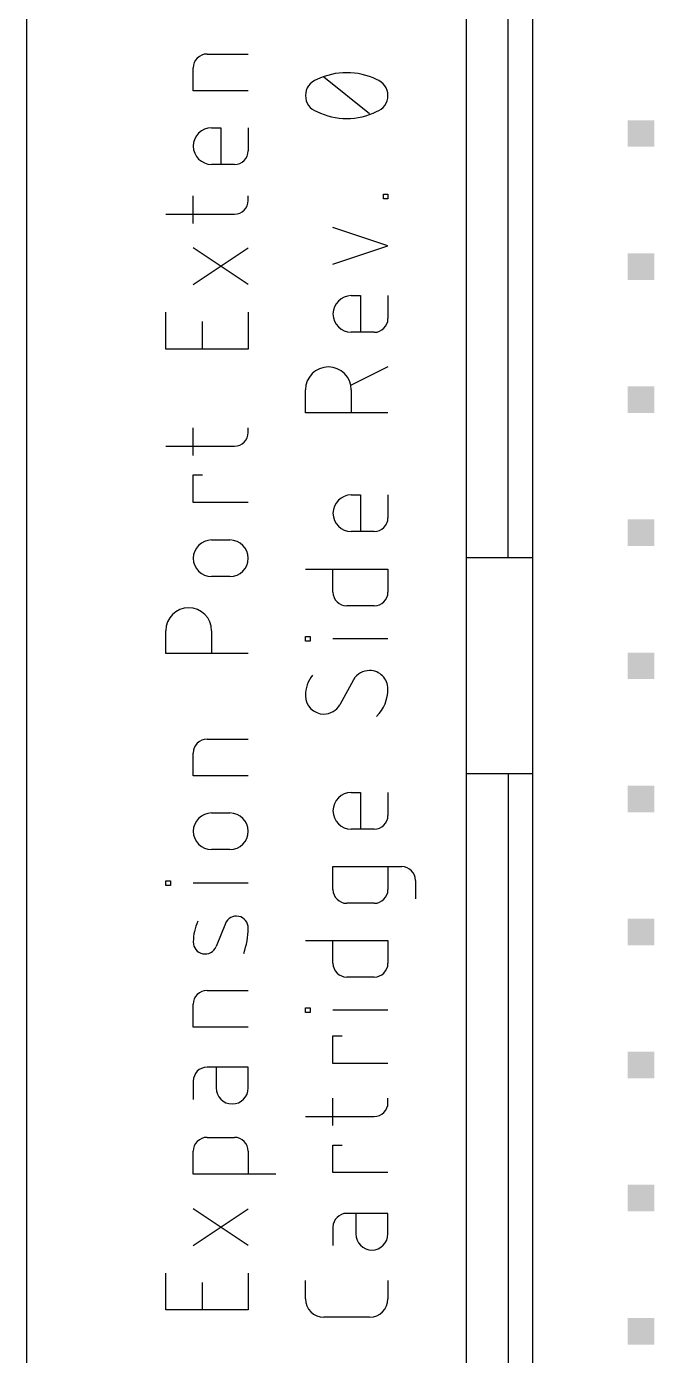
# Model space of a CAD drawing. Extents: x 0 to 55, y -3 to 100.
# Drawn here: x 0 to 11.98, y 22.84 to 48.2 of the extents above; entities that cross this region are included whole.
import ezdxf

# ---------------------------------------------------------------- set-up
doc = ezdxf.new("R2010")
doc.units = 0
doc.layers.add('20', color=30, linetype='CONTINUOUS')
doc.layers.add('21', color=253, linetype='CONTINUOUS')

# ---------------------------------------------------------------- blocks, each defined once
blk = doc.blocks.new('RECT')
blk.add_solid([(-0.5, -0.5), (0.5, -0.5), (-0.5, 0.5), (0.5, 0.5)])

msp = doc.modelspace()

# ---------------------------------------------------------------- linework, layer by layer
at = {"layer": '20'}
msp.add_line((0, 72), (0, 0), dxfattribs=at)
at = {"layer": '21'}
for p, q in [((9.6662, 38.0638), (9.6662, 70.29)), ((9.19, 38.0638), (9.19, 66.48)), ((8.3962, 38.0638), (8.3962, 65.6863)), ((3.444, 47.6766), (4.2314, 47.6766)), ((3.1815, 46.9767), (3.1815, 47.4141)), ((6.5484, 46.5338), (5.6736, 47.2337)), ((4.2314, 46.9767), (3.1815, 46.9767)), ((3.5315, 46.2698), (3.7065, 46.2698)), ((3.7065, 46.2698), (3.7065, 45.5699)), ((4.2314, 46.2698), (4.2314, 45.8324)), ((3.9689, 45.5699), (3.5315, 45.5699)), ((3.1815, 44.445), (3.1815, 44.9699)), ((4.2314, 44.8824), (4.2314, 44.9699)), ((6.8109, 44.9122), (6.8109, 44.9997)), ((6.8109, 44.9997), (6.8984, 44.9997)), ((6.8984, 44.9122), (6.8109, 44.9122)), ((6.8984, 44.9997), (6.8984, 44.9122)), ((2.6566, 44.62), (3.9689, 44.62)), ((6.8984, 44.018), (5.8485, 44.368)), ((4.2314, 43.2773), (3.1815, 43.9772)), ((3.1815, 43.2773), (4.2314, 43.9772)), ((5.8485, 43.6681), (6.8984, 44.018)), ((6.1985, 43.0654), (6.3735, 43.0654)), ((6.3735, 43.0654), (6.3735, 42.3655)), ((6.8984, 43.0654), (6.8984, 42.6279)), ((2.6566, 42.0471), (2.6566, 42.747)), ((4.2314, 42.747), (4.2314, 42.0471)), ((3.3565, 42.0471), (3.3565, 42.5721)), ((6.6359, 42.3655), (6.1985, 42.3655)), ((4.2314, 42.0471), (2.6566, 42.0471)), ((6.8984, 41.705), (6.1985, 41.355)), ((5.3236, 40.8301), (5.3236, 41.2675)), ((6.1985, 41.2675), (6.1985, 40.8301)), ((6.8984, 40.8301), (5.3236, 40.8301)), ((3.1815, 40.0162), (3.1815, 40.5411)), ((4.2314, 40.4536), (4.2314, 40.5411)), ((2.6566, 40.1911), (3.9689, 40.1911)), ((3.1815, 39.1192), (3.1815, 39.6441)), ((3.1815, 39.6441), (3.3565, 39.6441)), ((4.2314, 39.1192), (3.1815, 39.1192)), ((6.1985, 39.2618), (6.3735, 39.2618)), ((6.3735, 39.2618), (6.3735, 38.5619)), ((6.8984, 39.2618), (6.8984, 38.8244)), ((6.6359, 38.5619), (6.1985, 38.5619)), ((3.5315, 38.4021), (3.8814, 38.4021)), ((8.3962, 33.9362), (8.3962, 38.0638)), ((9.19, 38.0638), (8.3962, 38.0638)), ((9.6662, 38.0638), (9.19, 38.0638)), ((9.6662, 33.9362), (9.6662, 38.0638)), ((5.3236, 37.8462), (6.8984, 37.8462)), ((5.8485, 37.4087), (5.8485, 37.8462)), ((6.8984, 37.8462), (6.8984, 37.4087)), ((3.8814, 37.7022), (3.5315, 37.7022)), ((6.6359, 37.1463), (6.111, 37.1463)), ((2.6566, 36.2333), (2.6566, 36.6707)), ((3.5315, 36.6707), (3.5315, 36.2333)), ((5.3236, 36.4713), (5.3236, 36.5588)), ((5.3236, 36.5588), (5.4111, 36.5588)), ((5.4111, 36.5588), (5.4111, 36.4713)), ((5.4111, 36.4713), (5.3236, 36.4713)), ((6.8984, 36.5151), (5.8485, 36.5151)), ((4.2314, 36.2333), (2.6566, 36.2333)), ((6.2422, 35.7354), (5.9798, 35.2543)), ((3.444, 34.5985), (4.2314, 34.5985)), ((3.1815, 33.8986), (3.1815, 34.336)), ((4.2314, 33.8986), (3.1815, 33.8986)), ((8.3962, 0.44), (8.3962, 33.9362)), ((9.19, 33.9362), (8.3962, 33.9362)), ((9.6662, 33.9362), (9.19, 33.9362)), ((9.19, 33.9362), (9.19, 1.2337)), ((9.6662, 1.71), (9.6662, 33.9362)), ((6.1985, 33.5825), (6.3735, 33.5825)), ((6.3735, 33.5825), (6.3735, 32.8826)), ((6.8984, 33.5825), (6.8984, 33.145)), ((3.5315, 33.1917), (3.8814, 33.1917)), ((6.6359, 32.8826), (6.1985, 32.8826)), ((3.8814, 32.4918), (3.5315, 32.4918)), ((5.8485, 31.7294), (5.8485, 32.1668)), ((5.8485, 32.1668), (7.1609, 32.1668)), ((6.8984, 32.1668), (6.8984, 31.7294)), ((2.6566, 31.808), (2.6566, 31.8955)), ((2.6566, 31.8955), (2.7441, 31.8955)), ((2.7441, 31.808), (2.6566, 31.808)), ((2.7441, 31.8955), (2.7441, 31.808)), ((4.2314, 31.8517), (3.1815, 31.8517)), ((7.4233, 31.9044), (7.4233, 31.5544)), ((6.6359, 31.4669), (6.111, 31.4669)), ((3.794, 31.0805), (3.619, 30.643)), ((5.3236, 30.76), (6.8984, 30.76)), ((5.8485, 30.3226), (5.8485, 30.76)), ((6.8984, 30.76), (6.8984, 30.3226)), ((6.6359, 30.0601), (6.111, 30.0601)), ((3.444, 29.8049), (4.2314, 29.8049)), ((3.1815, 29.105), (3.1815, 29.5425)), ((5.3236, 29.3852), (5.3236, 29.4727)), ((5.3236, 29.4727), (5.4111, 29.4727)), ((5.4111, 29.4727), (5.4111, 29.3852)), ((6.8984, 29.4289), (5.8485, 29.4289)), ((5.4111, 29.3852), (5.3236, 29.3852)), ((4.2314, 29.105), (3.1815, 29.105)), ((5.8485, 28.4118), (5.8485, 28.9367)), ((5.8485, 28.9367), (6.0235, 28.9367)), ((6.8984, 28.4118), (5.8485, 28.4118)), ((4.2314, 28.3372), (3.444, 28.3372)), ((3.619, 28.3372), (3.619, 27.9435)), ((4.2314, 27.9435), (4.2314, 28.3372)), ((3.1815, 28.0747), (3.1815, 27.7248)), ((5.8485, 27.2246), (5.8485, 27.7495)), ((6.8984, 27.6621), (6.8984, 27.7495)), ((5.3236, 27.3996), (6.6359, 27.3996)), ((3.444, 27.0001), (3.9689, 27.0001)), ((3.1815, 26.3002), (3.1815, 26.7376)), ((4.2314, 26.7376), (4.2314, 26.3002)), ((5.8485, 26.3277), (5.8485, 26.8526)), ((5.8485, 26.8526), (6.0235, 26.8526)), ((4.7563, 26.3002), (3.1815, 26.3002)), ((6.8984, 26.3277), (5.8485, 26.3277)), ((4.2314, 24.9367), (3.1815, 25.6366)), ((3.1815, 24.9367), (4.2314, 25.6366)), ((6.8984, 25.5496), (6.111, 25.5496)), ((6.286, 25.5496), (6.286, 25.1559)), ((6.8984, 25.1559), (6.8984, 25.5496)), ((5.8485, 25.2872), (5.8485, 24.9372)), ((2.6566, 23.7065), (2.6566, 24.4064)), ((4.2314, 24.4064), (4.2314, 23.7065)), ((3.3565, 23.7065), (3.3565, 24.2314)), ((5.3236, 23.9178), (5.3236, 24.2678)), ((6.8984, 24.2678), (6.8984, 23.9178)), ((4.2314, 23.7065), (2.6566, 23.7065)), ((6.5484, 23.5679), (5.6736, 23.5679))]:
    msp.add_line(p, q, dxfattribs=at)
for centre, radius, start, end in [((3.444, 47.4141), 0.2625, 89.9993, 180), ((5.6473, 46.8838), 0.3237, 108.9235, 180.0002), ((6.111, 46.0235), 1.2977, 90, 115.9895), ((6.111, 46.0235), 1.2977, 64.0105, 90.0001), ((6.5747, 46.8838), 0.3237, 360, 71.0756), ((5.6473, 46.8838), 0.3237, 180, 251.0758), ((6.5747, 46.8838), 0.3237, 288.9251, 359.9999), ((6.111, 47.7441), 1.2978, 244.0111, 270), ((6.111, 47.7441), 1.2978, 269.9999, 295.9889), ((3.5315, 45.9198), 0.35, 90, 270), ((3.9689, 45.8324), 0.2625, 270.0007, 0), ((3.9689, 44.8824), 0.2625, 270, 0.0007), ((6.1985, 42.7154), 0.35, 90, 270), ((6.6359, 42.6279), 0.2625, 270.0007, 0), ((5.761, 41.2675), 0.4374, 0, 180), ((3.9689, 40.4536), 0.2625, 270, 0.0007), ((6.1985, 38.9118), 0.35, 90, 270), ((6.6359, 38.8244), 0.2625, 270.0007, 0), ((3.5315, 38.0521), 0.35, 90, 270), ((3.8814, 38.0521), 0.35, 270, 90), ((6.111, 37.4087), 0.2625, 180, 270), ((6.6359, 37.4087), 0.2625, 270.0007, 0), ((3.094, 36.6707), 0.4374, 0, 180), ((5.9798, 35.4292), 0.6562, 143.1298, 180), ((6.5484, 35.555), 0.3554, 90.0002, 149.4895), ((6.5484, 35.5605), 0.35, 359.9995, 90), ((6.1591, 35.5605), 0.7393, 314.7607, 359.9995), ((5.6736, 35.4292), 0.35, 180, 270), ((5.6736, 35.4347), 0.3554, 270, 329.4897), ((3.444, 34.336), 0.2625, 89.9993, 180), ((6.1985, 33.2325), 0.35, 90, 270), ((3.5315, 32.8417), 0.35, 90, 270), ((3.8814, 32.8417), 0.35, 270, 90), ((6.6359, 33.145), 0.2625, 270.0007, 0), ((7.1609, 31.9044), 0.2625, 0, 90), ((6.111, 31.7294), 0.2625, 180, 270), ((6.6359, 31.7294), 0.2625, 270.0007, 0), ((4.0046, 30.9962), 0.2268, 359.1807, 158.199), ((4.175, 30.7163), 0.9936, 155.7612, 179.1807), ((2.7477, 31.0142), 1.4839, 340.2099, 359.1807), ((3.4084, 30.7273), 0.2268, 179.1807, 338.199), ((6.111, 30.3226), 0.2625, 180, 270), ((6.6359, 30.3226), 0.2625, 270.0007, 0), ((3.444, 29.5425), 0.2625, 89.9993, 180), ((3.444, 28.0747), 0.2625, 90, 179.9993), ((3.9252, 27.9435), 0.3062, 180, 0), ((6.6359, 27.6621), 0.2625, 270, 0.0007), ((3.444, 26.7376), 0.2625, 89.9993, 180), ((3.9689, 26.7376), 0.2625, 0, 90), ((6.111, 25.2872), 0.2625, 90, 179.9993), ((6.5922, 25.1559), 0.3062, 180, 0), ((5.6736, 23.9179), 0.35, 180.0005, 270), ((6.5484, 23.9178), 0.35, 270.0005, 360)]:
    msp.add_arc(centre, radius, start, end, dxfattribs=at)

# ---------------------------------------------------------------- block references
at = {"layer": '21', "xscale": 0.508, "yscale": 0.508, "rotation": 270}
for p in [(11.73, 46.16), (11.73, 43.62), (11.73, 41.08), (11.73, 38.54), (11.73, 36), (11.73, 33.46), (11.73, 30.92), (11.73, 28.38), (11.73, 25.84), (11.73, 23.3)]:
    msp.add_blockref('RECT', p, dxfattribs=at)

doc.saveas('drawing.dxf')
